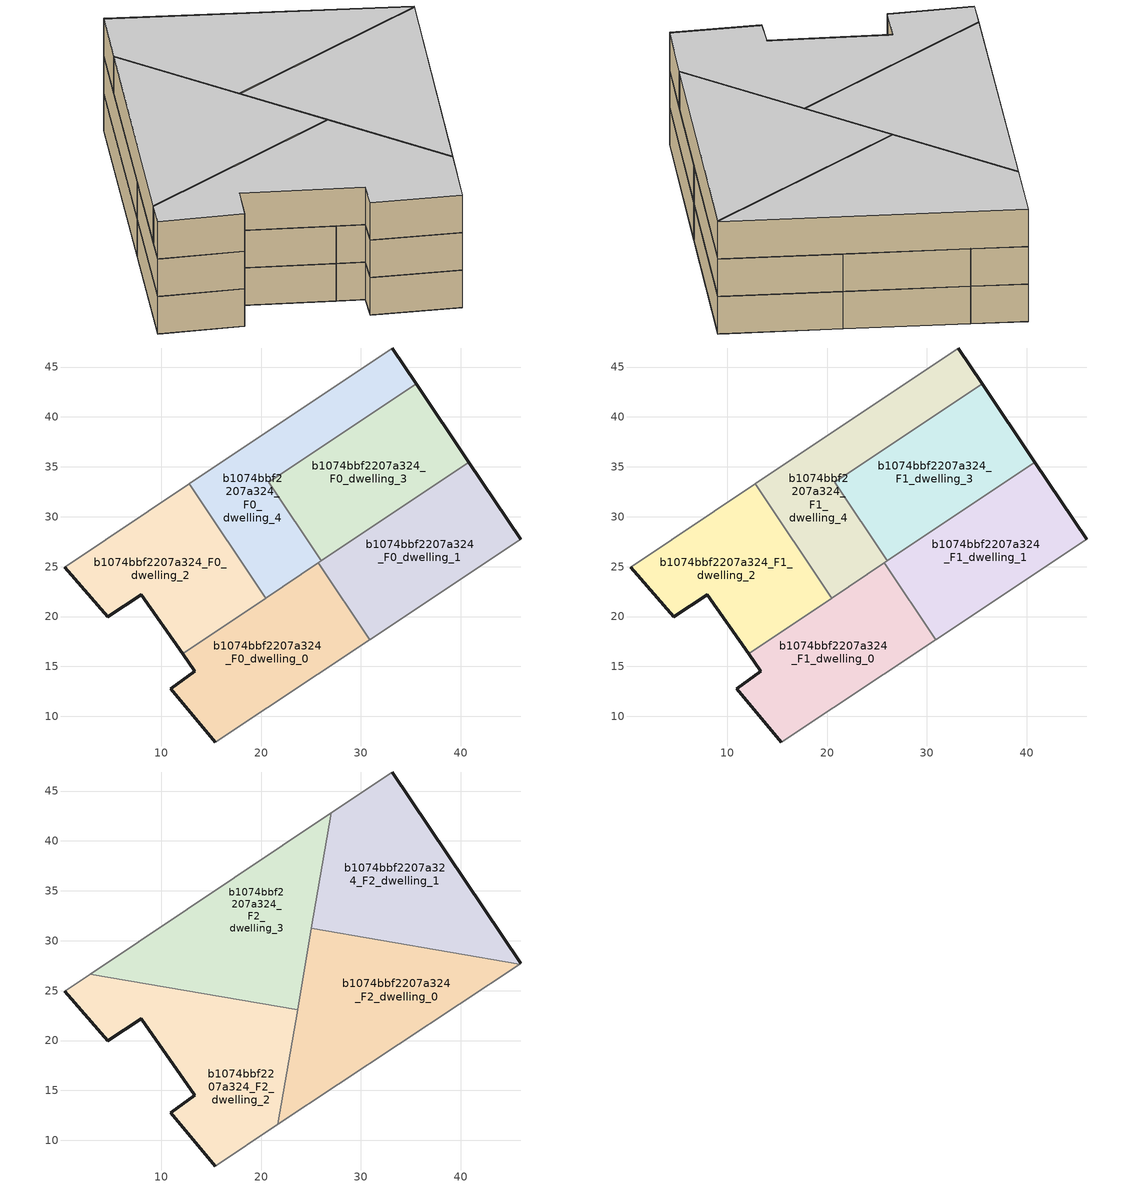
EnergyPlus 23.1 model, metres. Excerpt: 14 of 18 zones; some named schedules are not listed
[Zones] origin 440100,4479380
b1074bbf2207a324_F0_dwelling_0
 floor ground (EU_floor_Construction): 30.88,17.69 25.74,25.38 12.14,16.28 13.38,14.51 10.94,12.76 15.41,7.43 z0
 wall outside (EU_wall_Construction): 15.41,7.43 10.94,12.76 13.38,14.51 12.14,16.28 z0:3
 wall to b1074bbf2207a324_F0_dwelling_1 (EU_wall_Construction): 25.74,25.38 30.88,17.69 z0:3
 wall adiabatic (EU_wall_Construction): 30.88,17.69 15.41,7.43 z0:3
 wall to b1074bbf2207a324_F0_dwelling_2 (EU_wall_Construction): 12.14,16.28 20.46,21.85 z0:3
 wall to b1074bbf2207a324_F0_dwelling_4 (EU_wall_Construction): 20.47,21.85 25.74,25.38 z0:3
b1074bbf2207a324_F0_dwelling_1
 floor ground (EU_floor_Construction): 46.03,27.74 40.83,35.48 25.74,25.38 30.88,17.69 z0
 wall outside (EU_wall_Construction): 40.83,35.48 46.03,27.74 z0:3
 wall adiabatic (EU_wall_Construction): 46.03,27.74 30.88,17.69 z0:3
 wall to b1074bbf2207a324_F0_dwelling_3 (EU_wall_Construction): 26.03,25.57 40.83,35.48 z0:3
 wall to b1074bbf2207a324_F0_dwelling_4 (EU_wall_Construction): 25.74,25.38 26.03,25.57 z0:3
b1074bbf2207a324_F0_dwelling_2
 floor ground (EU_floor_Construction): 20.47,21.85 12.8,33.3 0.32,24.95 4.64,19.96 8.01,22.17 12.14,16.28 z0
 wall outside (EU_wall_Construction): 12.14,16.28 8.01,22.17 4.64,19.96 0.32,24.95 z0:3
 wall adiabatic (EU_wall_Construction): 0.32,24.95 12.8,33.3 z0:3
 wall to b1074bbf2207a324_F0_dwelling_4 (EU_wall_Construction): 12.8,33.3 20.47,21.85 z0:3
b1074bbf2207a324_F0_dwelling_3
 floor ground (EU_floor_Construction): 40.83,35.48 35.54,43.34 20.76,33.45 26.03,25.57 z0
 wall outside (EU_wall_Construction): 35.54,43.34 40.83,35.48 z0:3
 wall to b1074bbf2207a324_F0_dwelling_4 (EU_wall_Construction): 26.03,25.57 20.76,33.45 35.54,43.34 z0:3
b1074bbf2207a324_F0_dwelling_4
 floor ground (EU_floor_Construction): 26.03,25.57 20.76,33.45 35.54,43.34 33.14,46.91 12.8,33.3 20.47,21.85 z0
 wall outside (EU_wall_Construction): 33.14,46.91 35.54,43.34 z0:3
 wall adiabatic (EU_wall_Construction): 12.8,33.3 33.14,46.91 z0:3
b1074bbf2207a324_F1_dwelling_0
 floor to b1074bbf2207a324_F0_dwelling_0 (EU_floor_Construction): 30.88,17.69 25.74,25.38 12.14,16.28 13.38,14.51 10.94,12.76 15.41,7.43 z3
 wall outside (EU_wall_Construction): 15.41,7.43 10.94,12.76 13.38,14.51 12.14,16.28 z3:6
 wall to b1074bbf2207a324_F1_dwelling_1 (EU_wall_Construction): 25.74,25.38 30.88,17.69 z3:6
 wall adiabatic (EU_wall_Construction): 30.88,17.69 15.41,7.43 z3:6
 wall to b1074bbf2207a324_F1_dwelling_2 (EU_wall_Construction): 12.14,16.28 20.46,21.85 z3:6
 wall to b1074bbf2207a324_F1_dwelling_4 (EU_wall_Construction): 20.47,21.85 25.74,25.38 z3:6
b1074bbf2207a324_F1_dwelling_1
 floor to b1074bbf2207a324_F0_dwelling_1 (EU_floor_Construction): 46.03,27.74 40.83,35.48 25.74,25.38 30.88,17.69 z3
 wall outside (EU_wall_Construction): 40.83,35.48 46.03,27.74 z3:6
 wall adiabatic (EU_wall_Construction): 46.03,27.74 30.88,17.69 z3:6
 wall to b1074bbf2207a324_F1_dwelling_3 (EU_wall_Construction): 26.03,25.57 40.83,35.48 z3:6
 wall to b1074bbf2207a324_F1_dwelling_4 (EU_wall_Construction): 25.74,25.38 26.03,25.57 z3:6
b1074bbf2207a324_F1_dwelling_2
 floor to b1074bbf2207a324_F0_dwelling_2 (EU_floor_Construction): 20.47,21.85 12.8,33.3 0.32,24.95 4.64,19.96 8.01,22.17 12.14,16.28 z3
 wall outside (EU_wall_Construction): 12.14,16.28 8.01,22.17 4.64,19.96 0.32,24.95 z3:6
 wall adiabatic (EU_wall_Construction): 0.32,24.95 12.8,33.3 z3:6
 wall to b1074bbf2207a324_F1_dwelling_4 (EU_wall_Construction): 12.8,33.3 20.47,21.85 z3:6
b1074bbf2207a324_F1_dwelling_3
 floor to b1074bbf2207a324_F0_dwelling_3 (EU_floor_Construction): 40.83,35.48 35.54,43.34 20.76,33.45 26.03,25.57 z3
 wall outside (EU_wall_Construction): 35.54,43.34 40.83,35.48 z3:6
 wall to b1074bbf2207a324_F1_dwelling_4 (EU_wall_Construction): 26.03,25.57 20.76,33.45 35.54,43.34 z3:6
b1074bbf2207a324_F1_dwelling_4
 floor to b1074bbf2207a324_F0_dwelling_4 (EU_floor_Construction): 26.03,25.57 20.76,33.45 35.54,43.34 33.14,46.91 12.8,33.3 20.47,21.85 z3
 wall outside (EU_wall_Construction): 33.14,46.91 35.54,43.34 z3:6
 wall adiabatic (EU_wall_Construction): 12.8,33.3 33.14,46.91 z3:6
b1074bbf2207a324_F2_dwelling_0
 floor to b1074bbf2207a324_F1_dwelling_1 (EU_floor_Construction): 45.92,27.67 32.57,29.95 25.74,25.38 30.88,17.69 z6
 floor to b1074bbf2207a324_F1_dwelling_0 (EU_floor_Construction): 30.88,17.69 25.74,25.38 23.83,24.1 21.69,11.6 z6
 floor to b1074bbf2207a324_F1_dwelling_3 (EU_floor_Construction): 32.57,29.95 25.05,31.23 24.48,27.88 26.03,25.57 z6
 floor to b1074bbf2207a324_F1_dwelling_4 (EU_floor_Construction): 26.03,25.57 24.48,27.88 23.83,24.1 z6
 wall adiabatic (EU_wall_Construction): 45.92,27.67 21.69,11.6 z6:9
 wall to b1074bbf2207a324_F2_dwelling_1 (EU_wall_Construction): 25.05,31.24 45.92,27.67 z6:9
 wall to b1074bbf2207a324_F2_dwelling_2 (EU_wall_Construction): 21.69,11.6 23.66,23.1 z6:9
 wall to b1074bbf2207a324_F2_dwelling_3 (EU_wall_Construction): 23.66,23.1 25.05,31.23 z6:9
 ceiling to b1074bbf2207a324_F3_dwelling_0 (EU_floor_Construction): 45.92,27.67 21.69,11.6 25.05,31.24 z9
b1074bbf2207a324_F2_dwelling_1
 floor to b1074bbf2207a324_F1_dwelling_3 (EU_floor_Construction): 40.83,35.48 35.54,43.34 26.04,36.98 25.05,31.24 32.57,29.95 z6
 floor to b1074bbf2207a324_F1_dwelling_1 (EU_floor_Construction): 46.03,27.74 40.83,35.48 32.57,29.95 45.92,27.67 z6
 floor to b1074bbf2207a324_F1_dwelling_4 (EU_floor_Construction): 35.54,43.34 33.14,46.91 27.04,42.82 26.04,36.98 z6
 wall outside (EU_wall_Construction): 33.14,46.91 46.03,27.74 z6:9
 wall adiabatic (EU_wall_Construction): 27.04,42.82 33.14,46.91 / 46.03,27.74 45.92,27.67 z6:9
 wall to b1074bbf2207a324_F2_dwelling_3 (EU_wall_Construction): 25.05,31.24 27.04,42.82 z6:9
 ceiling to b1074bbf2207a324_F3_dwelling_1 (EU_floor_Construction): 33.14,46.91 46.03,27.74 45.92,27.67 25.05,31.24 27.04,42.82 z9
b1074bbf2207a324_F2_dwelling_2
 floor to b1074bbf2207a324_F1_dwelling_0 (EU_floor_Construction): 21.69,11.6 23.66,23.1 22.61,23.28 12.14,16.28 13.38,14.51 10.94,12.76 15.41,7.43 z6
 floor to b1074bbf2207a324_F1_dwelling_2 (EU_floor_Construction): 20.46,21.85 19.1,23.88 2.88,26.66 0.32,24.95 4.64,19.96 8.01,22.17 12.14,16.28 z6
 floor to b1074bbf2207a324_F1_dwelling_4 (EU_floor_Construction): 22.61,23.28 19.1,23.88 20.46,21.85 z6
 wall outside (EU_wall_Construction): 15.41,7.43 10.94,12.76 13.38,14.51 8.01,22.17 4.64,19.96 0.32,24.95 z6:9
 wall adiabatic (EU_wall_Construction): 0.32,24.95 2.88,26.66 / 21.69,11.6 15.41,7.43 z6:9
 wall to b1074bbf2207a324_F2_dwelling_3 (EU_wall_Construction): 2.88,26.66 23.66,23.1 z6:9
 ceiling to b1074bbf2207a324_F3_dwelling_2 (EU_floor_Construction): 23.66,23.1 21.69,11.6 15.41,7.43 10.94,12.76 13.38,14.51 8.01,22.17 4.64,19.96 0.32,24.95 2.88,26.66 z9
b1074bbf2207a324_F2_dwelling_3
 floor to b1074bbf2207a324_F1_dwelling_2 (EU_floor_Construction): 19.1,23.88 12.8,33.3 2.88,26.66 z6
 floor to b1074bbf2207a324_F1_dwelling_4 (EU_floor_Construction): 23.83,24.1 24.48,27.88 20.76,33.45 26.04,36.98 27.04,42.82 12.8,33.3 19.1,23.88 22.61,23.28 z6
 floor to b1074bbf2207a324_F1_dwelling_3 (EU_floor_Construction): 24.48,27.88 26.04,36.98 20.76,33.45 z6
 floor to b1074bbf2207a324_F1_dwelling_0 (EU_floor_Construction): 23.66,23.1 23.83,24.1 22.61,23.28 z6
 wall adiabatic (EU_wall_Construction): 2.88,26.66 27.04,42.82 z6:9
 ceiling to b1074bbf2207a324_F3_dwelling_3 (EU_floor_Construction): 27.04,42.82 23.66,23.1 2.88,26.66 z9
[Building]
EU S2 Campaign: North Axis=0; Terrain=City; Solar Distribution=FullExterior
[Site:Location]
Madrid: Latitude=40.5; Longitude=-3.5; Time Zone=1; Elevation=609
[SizingPeriod:WeatherFileDays]
AnnualSizingPeriod: Begin Month=1; Begin Day of Month=1; End Month=12; End Day of Month=31; Day of Week for Start Day=Monday; Use Weather File Daylight Saving Period=No; Use Weather File Rain and Snow Indicators=No
[MATERIAL]
EU_InternalMass_Material: Roughness=MediumRough; Thickness=0.1; Conductivity=1; Density=1800; Specific Heat=900; Thermal Absorptance=0.9; Solar Absorptance=0.7; Visible Absorptance=0.7
[MATERIAL:NOMASS] Roughness=MediumRough; Thermal Absorptance=0.9; Solar Absorptance=0.7; Visible Absorptance=0.7
Name | Thermal Resistance
EU_wall_NoMass | 0.609216
EU_floor_NoMass | 0.568163
[CONSTRUCTION]
EU_wall_Construction: EU_wall_NoMass
EU_floor_Construction: EU_floor_NoMass
EU_InternalMass_Construction: EU_InternalMass_Material
[ZONE] Type=1; Multiplier=1; Ceiling Height=autocalculate; Floor Area=autocalculate; Part of Total Floor Area=Yes
Name | Volume
b1074bbf2207a324_F0_dwelling_0; b1074bbf2207a324_F1_dwelling_0 | 506.058
b1074bbf2207a324_F2_dwelling_0 | 632.583
b1074bbf2207a324_F0_dwelling_1; b1074bbf2207a324_F1_dwelling_1 | 506.077
b1074bbf2207a324_F2_dwelling_1; b1074bbf2207a324_F2_dwelling_3 | 632.577
b1074bbf2207a324_F0_dwelling_2; b1074bbf2207a324_F1_dwelling_2 | 506.074
b1074bbf2207a324_F2_dwelling_2 | 632.601
b1074bbf2207a324_F0_dwelling_3; b1074bbf2207a324_F1_dwelling_3 | 506.087
b1074bbf2207a324_F0_dwelling_4; b1074bbf2207a324_F1_dwelling_4 | 506.068
[INTERNALMASS] Construction=EU_InternalMass_Construction
Name | Zone or ZoneList | Surface Area
b1074bbf2207a324_F0_dwelling_0_EU_InternalMass | b1074bbf2207a324_F0_dwelling_0 | 168.686
b1074bbf2207a324_F0_dwelling_1_EU_InternalMass | b1074bbf2207a324_F0_dwelling_1 | 168.694
b1074bbf2207a324_F0_dwelling_2_EU_InternalMass | b1074bbf2207a324_F0_dwelling_2 | 168.691
b1074bbf2207a324_F0_dwelling_3_EU_InternalMass | b1074bbf2207a324_F0_dwelling_3 | 168.693
b1074bbf2207a324_F0_dwelling_4_EU_InternalMass | b1074bbf2207a324_F0_dwelling_4 | 168.689
b1074bbf2207a324_F1_dwelling_0_EU_InternalMass | b1074bbf2207a324_F1_dwelling_0 | 168.686
b1074bbf2207a324_F1_dwelling_1_EU_InternalMass | b1074bbf2207a324_F1_dwelling_1 | 168.694
b1074bbf2207a324_F1_dwelling_2_EU_InternalMass | b1074bbf2207a324_F1_dwelling_2 | 168.691
b1074bbf2207a324_F1_dwelling_3_EU_InternalMass | b1074bbf2207a324_F1_dwelling_3 | 168.693
b1074bbf2207a324_F1_dwelling_4_EU_InternalMass | b1074bbf2207a324_F1_dwelling_4 | 168.689
b1074bbf2207a324_F2_dwelling_0_EU_InternalMass | b1074bbf2207a324_F2_dwelling_0 | 210.861
b1074bbf2207a324_F2_dwelling_1_EU_InternalMass | b1074bbf2207a324_F2_dwelling_1 | 210.859
b1074bbf2207a324_F2_dwelling_2_EU_InternalMass | b1074bbf2207a324_F2_dwelling_2 | 210.867
b1074bbf2207a324_F2_dwelling_3_EU_InternalMass | b1074bbf2207a324_F2_dwelling_3 | 210.859
[OTHEREQUIPMENT] Fuel Type=Electricity; Design Level Calculation Method=Watts/Area; Power per Zone Floor Area=1; Fraction Latent=0; Fraction Radiant=0; Fraction Lost=0; Carbon Dioxide Generation Rate=0; EndUse Subcategory=EU_Step8_InternalGains
Name | Zone or ZoneList or Space or SpaceList | Schedule
EU_Step8_InternalGain_b1074bbf2207a324_F0_dwelling_0_f000 | b1074bbf2207a324_F0_dwelling_0 | EU_Step8_GainSchedule_b1074bbf2207a324_F0_dwelling_0_f000
EU_Step8_InternalGain_b1074bbf2207a324_F0_dwelling_1_f000 | b1074bbf2207a324_F0_dwelling_1 | EU_Step8_GainSchedule_b1074bbf2207a324_F0_dwelling_1_f000
EU_Step8_InternalGain_b1074bbf2207a324_F0_dwelling_2_f000 | b1074bbf2207a324_F0_dwelling_2 | EU_Step8_GainSchedule_b1074bbf2207a324_F0_dwelling_2_f000
EU_Step8_InternalGain_b1074bbf2207a324_F0_dwelling_3_f000 | b1074bbf2207a324_F0_dwelling_3 | EU_Step8_GainSchedule_b1074bbf2207a324_F0_dwelling_3_f000
EU_Step8_InternalGain_b1074bbf2207a324_F0_dwelling_4_f000 | b1074bbf2207a324_F0_dwelling_4 | EU_Step8_GainSchedule_b1074bbf2207a324_F0_dwelling_4_f000
EU_Step8_InternalGain_b1074bbf2207a324_F1_dwelling_0_f000 | b1074bbf2207a324_F1_dwelling_0 | EU_Step8_GainSchedule_b1074bbf2207a324_F1_dwelling_0_f000
EU_Step8_InternalGain_b1074bbf2207a324_F1_dwelling_1_f000 | b1074bbf2207a324_F1_dwelling_1 | EU_Step8_GainSchedule_b1074bbf2207a324_F1_dwelling_1_f000
EU_Step8_InternalGain_b1074bbf2207a324_F1_dwelling_2_f000 | b1074bbf2207a324_F1_dwelling_2 | EU_Step8_GainSchedule_b1074bbf2207a324_F1_dwelling_2_f000
EU_Step8_InternalGain_b1074bbf2207a324_F1_dwelling_3_f000 | b1074bbf2207a324_F1_dwelling_3 | EU_Step8_GainSchedule_b1074bbf2207a324_F1_dwelling_3_f000
EU_Step8_InternalGain_b1074bbf2207a324_F1_dwelling_4_f000 | b1074bbf2207a324_F1_dwelling_4 | EU_Step8_GainSchedule_b1074bbf2207a324_F1_dwelling_4_f000
EU_Step8_InternalGain_b1074bbf2207a324_F2_dwelling_0_f000 | b1074bbf2207a324_F2_dwelling_0 | EU_Step8_GainSchedule_b1074bbf2207a324_F2_dwelling_0_f000
EU_Step8_InternalGain_b1074bbf2207a324_F2_dwelling_1_f000 | b1074bbf2207a324_F2_dwelling_1 | EU_Step8_GainSchedule_b1074bbf2207a324_F2_dwelling_1_f000
EU_Step8_InternalGain_b1074bbf2207a324_F2_dwelling_2_f000 | b1074bbf2207a324_F2_dwelling_2 | EU_Step8_GainSchedule_b1074bbf2207a324_F2_dwelling_2_f000
EU_Step8_InternalGain_b1074bbf2207a324_F2_dwelling_3_f000 | b1074bbf2207a324_F2_dwelling_3 | EU_Step8_GainSchedule_b1074bbf2207a324_F2_dwelling_3_f000
[ZONEVENTILATION:DESIGNFLOWRATE] Schedule=EU_AlwaysOn; Design Flow Rate Calculation Method=AirChanges/Hour; Air Changes per Hour=0.752966; Ventilation Type=Natural; Fan Pressure Rise=0; Fan Total Efficiency=1; Constant Term Coefficient=1; Temperature Term Coefficient=0; Velocity Term Coefficient=0; Velocity Squared Term Coefficient=0; Minimum Indoor Temperature=-100; Maximum Indoor Temperature=100; Delta Temperature=-100; Minimum Outdoor Temperature=-100; Maximum Outdoor Temperature=100; Maximum Wind Speed=40
Name | Zone or ZoneList or Space or SpaceList
EU_ConstantAir_b1074bbf2207a324_F0_dwelling_0 | b1074bbf2207a324_F0_dwelling_0
EU_ConstantAir_b1074bbf2207a324_F0_dwelling_1 | b1074bbf2207a324_F0_dwelling_1
EU_ConstantAir_b1074bbf2207a324_F0_dwelling_2 | b1074bbf2207a324_F0_dwelling_2
EU_ConstantAir_b1074bbf2207a324_F0_dwelling_3 | b1074bbf2207a324_F0_dwelling_3
EU_ConstantAir_b1074bbf2207a324_F0_dwelling_4 | b1074bbf2207a324_F0_dwelling_4
EU_ConstantAir_b1074bbf2207a324_F1_dwelling_0 | b1074bbf2207a324_F1_dwelling_0
EU_ConstantAir_b1074bbf2207a324_F1_dwelling_1 | b1074bbf2207a324_F1_dwelling_1
EU_ConstantAir_b1074bbf2207a324_F1_dwelling_2 | b1074bbf2207a324_F1_dwelling_2
EU_ConstantAir_b1074bbf2207a324_F1_dwelling_3 | b1074bbf2207a324_F1_dwelling_3
EU_ConstantAir_b1074bbf2207a324_F1_dwelling_4 | b1074bbf2207a324_F1_dwelling_4
EU_ConstantAir_b1074bbf2207a324_F2_dwelling_0 | b1074bbf2207a324_F2_dwelling_0
EU_ConstantAir_b1074bbf2207a324_F2_dwelling_1 | b1074bbf2207a324_F2_dwelling_1
EU_ConstantAir_b1074bbf2207a324_F2_dwelling_2 | b1074bbf2207a324_F2_dwelling_2
EU_ConstantAir_b1074bbf2207a324_F2_dwelling_3 | b1074bbf2207a324_F2_dwelling_3
[HVACTEMPLATE:THERMOSTAT] Constant Heating Setpoint=20; Constant Cooling Setpoint=50
EU_HeatOnly_b1074bbf2207a324_F0_dwelling_0; EU_HeatOnly_b1074bbf2207a324_F0_dwelling_1; EU_HeatOnly_b1074bbf2207a324_F0_dwelling_2; EU_HeatOnly_b1074bbf2207a324_F0_dwelling_3; EU_HeatOnly_b1074bbf2207a324_F0_dwelling_4; EU_HeatOnly_b1074bbf2207a324_F1_dwelling_0; EU_HeatOnly_b1074bbf2207a324_F1_dwelling_1; EU_HeatOnly_b1074bbf2207a324_F1_dwelling_2; EU_HeatOnly_b1074bbf2207a324_F1_dwelling_3; EU_HeatOnly_b1074bbf2207a324_F1_dwelling_4; EU_HeatOnly_b1074bbf2207a324_F2_dwelling_0; EU_HeatOnly_b1074bbf2207a324_F2_dwelling_1; EU_HeatOnly_b1074bbf2207a324_F2_dwelling_2; EU_HeatOnly_b1074bbf2207a324_F2_dwelling_3; EU_HeatOnly_b1074bbf2207a324_F3_dwelling_0; EU_HeatOnly_b1074bbf2207a324_F3_dwelling_1; EU_HeatOnly_b1074bbf2207a324_F3_dwelling_2; EU_HeatOnly_b1074bbf2207a324_F3_dwelling_3
[HVACTEMPLATE:ZONE:IDEALLOADSAIRSYSTEM] System Availability Schedule=EU_AlwaysOn; Maximum Heating Supply Air Temperature=50; Minimum Cooling Supply Air Temperature=13; Maximum Heating Supply Air Humidity Ratio=0.0156; Minimum Cooling Supply Air Humidity Ratio=0.0077; Heating Limit=NoLimit; Cooling Limit=NoLimit; Heating Availability Schedule=EU_AlwaysOn; Cooling Availability Schedule=EU_CoolingOff; Dehumidification Control Type=ConstantSensibleHeatRatio; Cooling Sensible Heat Ratio=0.7; Dehumidification Setpoint=60; Humidification Control Type=None; Humidification Setpoint=30; Outdoor Air Method=None; Outdoor Air Flow Rate per Person=0.00944; Outdoor Air Flow Rate per Zone Floor Area=0; Outdoor Air Flow Rate per Zone=0; Demand Controlled Ventilation Type=None; Outdoor Air Economizer Type=NoEconomizer; Heat Recovery Type=None; Sensible Heat Recovery Effectiveness=0.7; Latent Heat Recovery Effectiveness=0.65
Name | Template Thermostat
b1074bbf2207a324_F0_dwelling_0 | EU_HeatOnly_b1074bbf2207a324_F0_dwelling_0
b1074bbf2207a324_F0_dwelling_1 | EU_HeatOnly_b1074bbf2207a324_F0_dwelling_1
b1074bbf2207a324_F0_dwelling_2 | EU_HeatOnly_b1074bbf2207a324_F0_dwelling_2
b1074bbf2207a324_F0_dwelling_3 | EU_HeatOnly_b1074bbf2207a324_F0_dwelling_3
b1074bbf2207a324_F0_dwelling_4 | EU_HeatOnly_b1074bbf2207a324_F0_dwelling_4
b1074bbf2207a324_F1_dwelling_0 | EU_HeatOnly_b1074bbf2207a324_F1_dwelling_0
b1074bbf2207a324_F1_dwelling_1 | EU_HeatOnly_b1074bbf2207a324_F1_dwelling_1
b1074bbf2207a324_F1_dwelling_2 | EU_HeatOnly_b1074bbf2207a324_F1_dwelling_2
b1074bbf2207a324_F1_dwelling_3 | EU_HeatOnly_b1074bbf2207a324_F1_dwelling_3
b1074bbf2207a324_F1_dwelling_4 | EU_HeatOnly_b1074bbf2207a324_F1_dwelling_4
b1074bbf2207a324_F2_dwelling_0 | EU_HeatOnly_b1074bbf2207a324_F2_dwelling_0
b1074bbf2207a324_F2_dwelling_1 | EU_HeatOnly_b1074bbf2207a324_F2_dwelling_1
b1074bbf2207a324_F2_dwelling_2 | EU_HeatOnly_b1074bbf2207a324_F2_dwelling_2
b1074bbf2207a324_F2_dwelling_3 | EU_HeatOnly_b1074bbf2207a324_F2_dwelling_3
[SIZING:ZONE] Zone Cooling Design Supply Air Temperature Input Method=SupplyAirTemperature; Zone Cooling Design Supply Air Temperature=13; Zone Heating Design Supply Air Temperature Input Method=SupplyAirTemperature; Zone Heating Design Supply Air Temperature=50; Zone Cooling Design Supply Air Humidity Ratio=0.008; Zone Heating Design Supply Air Humidity Ratio=0.008; Cooling Design Air Flow Method=DesignDay; Cooling Design Air Flow Rate=0; Cooling Minimum Air Flow per Zone Floor Area=0.000762; Cooling Minimum Air Flow=0; Cooling Minimum Air Flow Fraction=0.2; Heating Design Air Flow Method=DesignDay; Heating Design Air Flow Rate=0; Heating Maximum Air Flow per Zone Floor Area=0.002032; Heating Maximum Air Flow=0.141576; Heating Maximum Air Flow Fraction=0.3; Account for Dedicated Outdoor Air System=No; Dedicated Outdoor Air System Control Strategy=NeutralSupplyAir; Dedicated Outdoor Air Low Setpoint Temperature for Design=autosize; Dedicated Outdoor Air High Setpoint Temperature for Design=autosize; Zone Load Sizing Method=Sensible Load Only No Latent Load; Zone Latent Cooling Design Supply Air Humidity Ratio Input Method=HumidityRatioDifference; Zone Cooling Design Supply Air Humidity Ratio Difference=0.005; Zone Latent Heating Design Supply Air Humidity Ratio Input Method=HumidityRatioDifference; Zone Humidification Design Supply Air Humidity Ratio Difference=0.005
b1074bbf2207a324_F0_dwelling_0; b1074bbf2207a324_F0_dwelling_1; b1074bbf2207a324_F0_dwelling_2; b1074bbf2207a324_F0_dwelling_3; b1074bbf2207a324_F0_dwelling_4; b1074bbf2207a324_F1_dwelling_0
